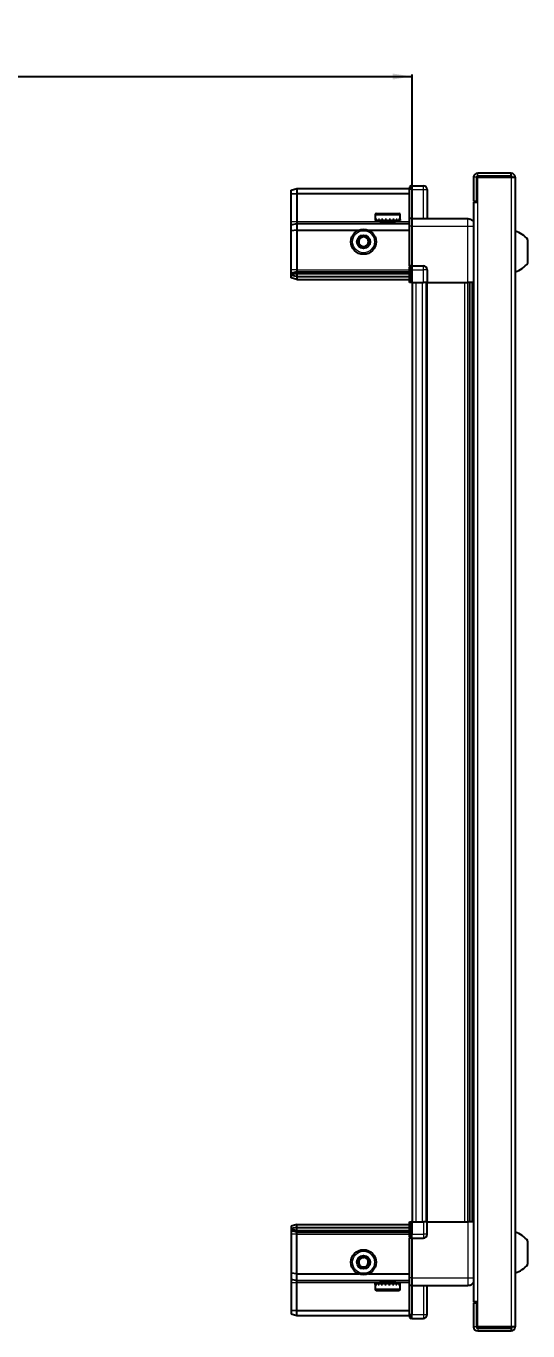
# Model space of a CAD drawing. Header units: millimetres. Extents: x 1014 to 4228, y -1921 to 1127.
# Drawn here: x 3476 to 3735, y 394 to 1069 of the extents above; entities that cross this region are included whole.
import ezdxf

# ---------------------------------------------------------------- set-up
doc = ezdxf.new("R2010")
doc.units = ezdxf.units.MM
doc.layers.add('FORMAT', color=7, linetype='Continuous')
doc.styles.add('SLDTEXTSTYLE0', font='TXT', dxfattribs={"width": 0.75})
doc.dimstyles.new('SLDDIMSTYLE0', dxfattribs={"dimtxt": 20, "dimasz": 10, "dimexe": 0, "dimexo": 0.0625, "dimgap": 5, "dimtad": 2, "dimdec": 1, "dimrnd": 1e-09, "dimzin": 12, "dimdsep": 46, "dimtxsty": 'SLDTEXTSTYLE0', "dimsah": 1, "dimcen": 0.09, "dimadec": 0, "dimazin": 3, "dimtfac": 1, "dimtofl": 0, "dimtmove": 0, "dimatfit": 3, "dimfxl": 0, "dimfrac": 2, "dimtolj": 1, "dimtzin": 12, "dimarcsym": 0})

# ---------------------------------------------------------------- blocks, each defined once
blk = doc.blocks.new('_D_4')
at = {"layer": 'FORMAT'}
for p, q in [((1575.39, 936.58), (1575.39, 1044.07)), ((1575.39, 1043.07), (3675.39, 1043.07)), ((3675.39, 936.58), (3675.39, 1044.07))]:
    blk.add_line(p, q, dxfattribs=at)
for points in [[(1575.39, 1043.07), (1585.39, 1041.53), (1585.39, 1044.61)], [(3675.39, 1043.07), (3665.39, 1044.61), (3665.39, 1041.53)]]:
    blk.add_solid(points, dxfattribs=at)
at = {"layer": 'FORMAT', "insert": (2595.84, 1068.85), "char_height": 20, "attachment_point": 1, "style": 'SLDTEXTSTYLE0'}
blk.add_mtext('2100', dxfattribs=at)

msp = doc.modelspace()

# ---------------------------------------------------------------- linework, layer by layer
at = {"color": 7, "linetype": 'Continuous', "lineweight": 25}
for p, q in [((3726.64, 993.07), (3709.34, 993.07)), ((3726.64, 991.57), (3726.64, 993.07)), ((3674.91, 986.57), (3674.04, 986.07)), ((3674.91, 986.57), (3674.04, 986.07)), ((3674.04, 986.07), (3674.04, 984.57)), ((3675.24, 986.57), (3674.91, 986.57)), ((3675.24, 986.57), (3674.91, 986.57)), ((3675.24, 986.57), (3675.24, 986.57)), ((3675.24, 984.57), (3675.24, 986.57)), ((3675.24, 986.57), (3681.24, 986.57)), ((3707.24, 990.97), (3707.24, 978.57)), ((3708.74, 990.97), (3708.74, 978.57)), ((3709.24, 978.07), (3709.24, 990.97)), ((3709.24, 990.97), (3726.64, 990.97)), ((3726.64, 991.57), (3709.34, 991.57)), ((3726.64, 990.97), (3728.74, 990.97)), ((3728.74, 990.97), (3728.74, 396.17)), ((3612.74, 984.27), (3615.74, 985.07)), ((3612.74, 982.42), (3612.74, 984.27)), ((3612.74, 982.42), (3615.74, 982.57)), ((3612.74, 968.07), (3612.74, 982.42)), ((3615.74, 985.07), (3615.74, 982.57)), ((3615.74, 985.07), (3674.04, 985.07)), ((3615.74, 982.57), (3615.74, 968.07)), ((3615.74, 982.57), (3674.04, 982.57)), ((3674.04, 969.77), (3674.04, 984.57)), ((3675.24, 984.57), (3675.24, 969.77)), ((3683.24, 984.57), (3683.24, 969.57)), ((3657.04, 972.27), (3668.44, 972.27)), ((3707.14, 978.07), (3707.14, 409.07)), ((3707.14, 978.07), (3709.24, 978.07)), ((3707.24, 978.57), (3708.74, 978.57)), ((3612.74, 966.27), (3612.74, 968.07)), ((3612.74, 966.27), (3615.74, 967.07)), ((3612.74, 963.24), (3612.74, 966.27)), ((3615.74, 968.07), (3615.74, 967.07)), ((3615.74, 967.07), (3615.74, 963.57)), ((3615.74, 967.07), (3674.04, 967.07)), ((3656.24, 971.47), (3656.24, 968.57)), ((3656.24, 968.57), (3656.28, 968.57)), ((3656.4, 969.07), (3656.28, 969.07)), ((3656.28, 969.07), (3656.28, 968.57)), ((3656.28, 968.57), (3656.4, 968.57)), ((3656.4, 969.07), (3656.4, 968.57)), ((3656.4, 968.57), (3656.81, 968.57)), ((3657.15, 969.07), (3656.81, 969.07)), ((3656.81, 969.07), (3656.81, 968.57)), ((3656.81, 968.57), (3657.15, 968.57)), ((3657.15, 969.07), (3657.15, 968.57)), ((3657.15, 968.57), (3657.92, 968.57)), ((3658.45, 969.07), (3657.92, 969.07)), ((3657.92, 969.07), (3657.92, 968.57)), ((3657.92, 968.57), (3658.45, 968.57)), ((3658.34, 968.57), (3658.34, 968.47)), ((3658.34, 968.47), (3667.14, 968.47)), ((3658.45, 969.07), (3658.45, 968.57)), ((3658.45, 968.57), (3659.51, 968.57)), ((3658.74, 968.07), (3659.43, 967.59)), ((3658.74, 968.07), (3666.74, 968.07)), ((3659.43, 967.59), (3658.74, 967.1)), ((3658.74, 967.1), (3658.74, 967.07)), ((3658.74, 967.1), (3666.74, 967.1)), ((3659.43, 967.59), (3666.05, 967.59)), ((3660.17, 969.07), (3659.51, 969.07)), ((3659.51, 969.07), (3659.51, 968.57)), ((3659.51, 968.57), (3660.17, 968.57)), ((3660.17, 969.07), (3660.17, 968.57)), ((3660.17, 968.57), (3661.41, 968.57)), ((3662.14, 969.07), (3661.41, 969.07)), ((3661.41, 969.07), (3661.41, 968.57)), ((3661.41, 968.57), (3661.84, 968.57)), ((3661.84, 969.07), (3661.84, 968.57)), ((3662.14, 969.07), (3662.14, 968.57)), ((3662.14, 968.57), (3663.44, 968.57)), ((3664.17, 969.07), (3663.44, 969.07)), ((3663.44, 969.07), (3663.44, 968.57)), ((3663.71, 969.07), (3663.71, 968.57)), ((3663.71, 968.57), (3664.17, 968.57)), ((3664.17, 969.07), (3664.17, 968.57)), ((3664.17, 968.57), (3665.4, 968.57)), ((3666.06, 969.07), (3665.4, 969.07)), ((3665.4, 969.07), (3665.4, 968.57)), ((3665.4, 968.57), (3666.06, 968.57)), ((3666.05, 967.59), (3666.74, 968.07)), ((3666.74, 967.1), (3666.05, 967.59)), ((3666.06, 969.07), (3666.06, 968.57)), ((3666.06, 968.57), (3667.1, 968.57)), ((3666.74, 967.07), (3666.74, 967.1)), ((3667.62, 969.07), (3667.1, 969.07)), ((3667.1, 969.07), (3667.1, 968.57)), ((3667.1, 968.57), (3667.62, 968.57)), ((3667.14, 968.47), (3667.14, 968.57)), ((3667.62, 969.07), (3667.62, 968.57)), ((3667.62, 968.57), (3668.38, 968.57)), ((3668.71, 969.07), (3668.38, 969.07)), ((3668.38, 969.07), (3668.38, 968.57)), ((3668.38, 968.57), (3668.71, 968.57)), ((3668.71, 969.07), (3668.71, 968.57)), ((3668.71, 968.57), (3669.11, 968.57)), ((3669.22, 969.07), (3669.11, 969.07)), ((3669.11, 969.07), (3669.11, 968.57)), ((3669.11, 968.57), (3669.22, 968.57)), ((3669.22, 969.07), (3669.22, 968.57)), ((3669.22, 968.57), (3669.24, 968.57)), ((3669.24, 968.57), (3669.24, 971.47)), ((3674.04, 969.57), (3674.04, 969.77)), ((3675.24, 969.57), (3674.04, 969.57)), ((3674.04, 965.57), (3674.04, 969.57)), ((3674.04, 945.27), (3674.04, 965.57)), ((3675.24, 969.77), (3675.24, 969.57)), ((3675.24, 969.57), (3675.24, 965.57)), ((3675.24, 969.57), (3704.24, 969.57)), ((3675.24, 965.57), (3675.24, 945.27)), ((3615.74, 963.57), (3612.74, 963.24)), ((3612.74, 943.07), (3612.74, 963.24)), ((3615.74, 963.57), (3615.74, 943.07)), ((3615.74, 963.57), (3647.74, 963.57)), ((3652.74, 963.57), (3674.04, 963.57)), ((3735.34, 946.57), (3735.34, 958.57)), ((3674.04, 945.07), (3674.04, 945.27)), ((3675.24, 945.27), (3675.24, 945.07)), ((3612.74, 941.27), (3612.74, 943.07)), ((3615.74, 942.07), (3612.74, 941.27)), ((3612.74, 940.53), (3612.74, 941.27)), ((3615.74, 941.07), (3612.74, 940.53)), ((3612.74, 940.03), (3612.74, 940.53)), ((3612.74, 938.87), (3612.74, 940.03)), ((3615.74, 939.57), (3612.74, 940.03)), ((3615.74, 938.07), (3612.74, 938.87)), ((3615.74, 943.07), (3615.74, 942.07)), ((3615.74, 942.07), (3615.74, 941.07)), ((3615.74, 942.07), (3674.04, 942.07)), ((3615.74, 941.07), (3674.04, 941.07)), ((3615.74, 941.07), (3615.74, 939.57)), ((3615.74, 939.57), (3674.04, 939.57)), ((3615.74, 939.57), (3615.74, 938.07)), ((3675.24, 945.07), (3674.04, 945.07)), ((3674.04, 945.07), (3674.04, 944.39)), ((3674.04, 936.57), (3674.04, 944.39)), ((3674.91, 943.07), (3674.91, 936.57)), ((3675.24, 943.07), (3675.24, 945.07)), ((3675.24, 943.07), (3675.24, 945.07)), ((3675.24, 945.07), (3681.24, 945.07)), ((3675.24, 943.07), (3675.24, 936.57)), ((3683.24, 943.07), (3683.24, 936.57)), ((3615.74, 938.07), (3674.04, 938.07)), ((3674.91, 936.57), (3674.04, 936.57)), ((3675.24, 936.57), (3674.91, 936.57)), ((3675.24, 936.57), (3681.24, 936.57)), ((3675.39, 936.57), (3675.39, 450.57)), ((3683.24, 936.57), (3681.24, 936.57)), ((3682.59, 936.57), (3682.59, 450.57)), ((3683.24, 936.57), (3704.24, 936.57)), ((3705.27, 450.57), (3705.27, 936.57)), ((3705.3, 450.57), (3705.3, 936.57)), ((3707.09, 936.57), (3707.09, 450.57)), ((3615.74, 449.07), (3612.74, 448.27)), ((3612.74, 448.27), (3612.74, 447.12)), ((3615.74, 447.57), (3612.74, 447.12)), ((3612.74, 447.12), (3612.74, 446.62)), ((3615.74, 446.07), (3612.74, 446.62)), ((3612.74, 446.62), (3612.74, 445.87)), ((3615.74, 445.07), (3612.74, 445.87)), ((3612.74, 445.87), (3612.74, 444.07)), ((3615.74, 447.57), (3615.74, 449.07)), ((3615.74, 449.07), (3674.04, 449.07)), ((3615.74, 446.07), (3615.74, 447.57)), ((3615.74, 447.57), (3674.04, 447.57)), ((3615.74, 446.07), (3674.04, 446.07)), ((3615.74, 445.07), (3615.74, 446.07)), ((3674.04, 442.75), (3674.04, 450.57)), ((3674.04, 450.57), (3674.91, 450.57)), ((3674.91, 450.57), (3674.91, 450.57)), ((3674.91, 450.57), (3674.91, 444.07)), ((3675.24, 450.57), (3674.91, 450.57)), ((3675.24, 450.57), (3675.24, 444.07)), ((3675.24, 450.57), (3675.24, 450.57)), ((3675.24, 450.57), (3675.24, 444.07)), ((3675.24, 450.57), (3681.24, 450.57)), ((3683.24, 450.57), (3681.24, 450.57)), ((3683.24, 444.07), (3683.24, 450.57)), ((3683.24, 450.57), (3704.24, 450.57)), ((3612.74, 444.07), (3612.74, 423.9)), ((3615.74, 445.07), (3674.04, 445.07)), ((3615.74, 444.07), (3615.74, 445.07)), ((3615.74, 423.57), (3615.74, 444.07)), ((3674.04, 442.75), (3674.04, 442.07)), ((3675.24, 442.07), (3674.04, 442.07)), ((3674.04, 441.87), (3674.04, 442.07)), ((3674.04, 421.57), (3674.04, 441.87)), ((3675.24, 442.07), (3675.24, 444.07)), ((3675.24, 442.07), (3675.24, 441.87)), ((3675.24, 442.07), (3681.24, 442.07)), ((3675.24, 441.87), (3675.24, 421.57)), ((3735.34, 428.57), (3735.34, 440.57)), ((3615.74, 423.57), (3612.74, 423.9)), ((3612.74, 423.9), (3612.74, 420.87)), ((3612.74, 420.87), (3615.74, 420.07)), ((3612.74, 420.87), (3612.74, 419.07)), ((3612.74, 419.07), (3612.74, 404.73)), ((3615.74, 423.57), (3647.74, 423.57)), ((3615.74, 420.07), (3615.74, 423.57)), ((3615.74, 420.07), (3674.04, 420.07)), ((3615.74, 419.07), (3615.74, 420.07)), ((3615.74, 404.57), (3615.74, 419.07)), ((3652.74, 423.57), (3674.04, 423.57)), ((3656.24, 418.57), (3656.24, 415.67)), ((3656.26, 418.57), (3656.24, 418.57)), ((3656.26, 418.07), (3656.26, 418.57)), ((3656.36, 418.57), (3656.26, 418.57)), ((3656.36, 418.07), (3656.36, 418.57)), ((3656.73, 418.57), (3656.36, 418.57)), ((3656.73, 418.07), (3656.73, 418.57)), ((3657.05, 418.57), (3656.73, 418.57)), ((3657.05, 418.07), (3657.05, 418.57)), ((3657.79, 418.57), (3657.05, 418.57)), ((3657.79, 418.07), (3657.79, 418.57)), ((3658.3, 418.57), (3657.79, 418.57)), ((3658.3, 418.07), (3658.3, 418.57)), ((3659.33, 418.57), (3658.3, 418.57)), ((3658.34, 418.67), (3658.34, 418.57)), ((3667.14, 418.67), (3658.34, 418.67)), ((3658.74, 420.07), (3658.74, 420.04)), ((3658.74, 420.04), (3659.43, 419.55)), ((3666.74, 420.04), (3658.74, 420.04)), ((3659.43, 419.55), (3658.74, 419.07)), ((3666.74, 419.07), (3658.74, 419.07)), ((3659.33, 418.07), (3659.33, 418.57)), ((3659.98, 418.57), (3659.33, 418.57)), ((3666.05, 419.55), (3659.43, 419.55)), ((3659.98, 418.07), (3659.98, 418.57)), ((3661.21, 418.57), (3659.98, 418.57)), ((3661.21, 418.07), (3661.21, 418.57)), ((3661.71, 418.57), (3661.21, 418.57)), ((3661.71, 418.07), (3661.71, 418.57)), ((3661.94, 418.07), (3661.94, 418.57)), ((3663.24, 418.57), (3661.94, 418.57)), ((3663.24, 418.07), (3663.24, 418.57)), ((3663.57, 418.07), (3663.57, 418.57)), ((3663.97, 418.57), (3663.57, 418.57)), ((3663.97, 418.07), (3663.97, 418.57)), ((3665.22, 418.57), (3663.97, 418.57)), ((3665.22, 418.07), (3665.22, 418.57)), ((3665.88, 418.57), (3665.22, 418.57)), ((3665.88, 418.07), (3665.88, 418.57)), ((3666.95, 418.57), (3665.88, 418.57)), ((3666.05, 419.55), (3666.74, 420.04)), ((3666.74, 419.07), (3666.05, 419.55)), ((3666.74, 420.04), (3666.74, 420.07)), ((3666.95, 418.07), (3666.95, 418.57)), ((3667.49, 418.57), (3666.95, 418.57)), ((3667.14, 418.57), (3667.14, 418.67)), ((3667.49, 418.07), (3667.49, 418.57)), ((3668.28, 418.57), (3667.49, 418.57)), ((3668.28, 418.07), (3668.28, 418.57)), ((3668.63, 418.57), (3668.28, 418.57)), ((3668.63, 418.07), (3668.63, 418.57)), ((3669.06, 418.57), (3668.63, 418.57)), ((3669.06, 418.07), (3669.06, 418.57)), ((3669.19, 418.57), (3669.06, 418.57)), ((3669.19, 418.07), (3669.19, 418.57)), ((3669.24, 418.57), (3669.19, 418.57)), ((3669.24, 415.67), (3669.24, 418.57)), ((3674.04, 417.57), (3674.04, 421.57)), ((3675.24, 421.57), (3675.24, 417.57)), ((3656.26, 418.07), (3656.36, 418.07)), ((3656.73, 418.07), (3657.05, 418.07)), ((3668.44, 414.87), (3657.04, 414.87)), ((3657.79, 418.07), (3658.3, 418.07)), ((3659.33, 418.07), (3659.98, 418.07)), ((3661.21, 418.07), (3661.94, 418.07)), ((3663.24, 418.07), (3663.97, 418.07)), ((3665.22, 418.07), (3665.88, 418.07)), ((3666.95, 418.07), (3667.49, 418.07)), ((3668.28, 418.07), (3668.63, 418.07)), ((3669.06, 418.07), (3669.19, 418.07)), ((3675.24, 417.57), (3674.04, 417.57)), ((3674.04, 417.37), (3674.04, 417.57)), ((3674.04, 402.57), (3674.04, 417.37)), ((3675.24, 417.57), (3675.24, 417.37)), ((3675.24, 417.57), (3704.24, 417.57)), ((3675.24, 417.37), (3675.24, 402.57)), ((3675.24, 417.37), (3675.24, 402.57)), ((3683.24, 402.57), (3683.24, 417.57)), ((3709.24, 409.07), (3707.14, 409.07)), ((3707.24, 408.57), (3708.74, 408.57)), ((3707.24, 408.57), (3707.24, 396.17)), ((3708.74, 408.57), (3708.74, 396.17)), ((3709.24, 396.17), (3709.24, 409.07)), ((3612.74, 404.73), (3615.74, 404.57)), ((3612.74, 404.73), (3612.74, 402.87)), ((3612.74, 402.87), (3615.74, 402.07)), ((3615.74, 404.57), (3674.04, 404.57)), ((3615.74, 402.07), (3615.74, 404.57)), ((3615.74, 402.07), (3674.04, 402.07)), ((3674.04, 402.57), (3674.04, 401.07)), ((3674.04, 401.07), (3674.91, 400.57)), ((3675.24, 400.57), (3674.91, 400.57)), ((3675.24, 400.57), (3675.24, 402.57)), ((3675.24, 400.57), (3681.24, 400.57)), ((3726.64, 396.17), (3709.24, 396.17)), ((3709.34, 395.57), (3726.64, 395.57)), ((3709.34, 394.07), (3726.64, 394.07)), ((3728.74, 396.17), (3726.64, 396.17)), ((3726.64, 395.57), (3726.64, 394.07))]:
    msp.add_line(p, q, dxfattribs=at)
at = {"color": 8, "linetype": 'Continuous', "lineweight": 18}
for p, q in [((3709.34, 991.57), (3709.34, 993.07)), ((3681.24, 984.57), (3681.24, 986.57)), ((3708.74, 990.97), (3707.24, 990.97)), ((3726.64, 990.97), (3726.64, 396.17)), ((3675.24, 984.57), (3674.04, 984.57)), ((3675.24, 984.57), (3681.24, 984.57)), ((3681.24, 969.57), (3681.24, 984.57)), ((3681.24, 984.57), (3683.24, 984.57)), ((3709.24, 978.07), (3709.24, 409.07)), ((3612.74, 968.07), (3615.74, 968.07)), ((3615.74, 968.07), (3658.74, 968.07)), ((3656.24, 971.47), (3669.24, 971.47)), ((3666.74, 968.07), (3674.04, 968.07)), ((3674.04, 969.77), (3675.24, 969.77)), ((3675.24, 965.57), (3674.04, 965.57)), ((3675.24, 965.57), (3704.24, 965.57)), ((3704.24, 936.57), (3704.24, 965.57)), ((3674.04, 945.27), (3675.24, 945.27)), ((3615.74, 943.07), (3612.74, 943.07)), ((3615.74, 943.07), (3674.04, 943.07)), ((3675.24, 943.07), (3674.91, 943.07)), ((3675.24, 943.07), (3681.24, 943.07)), ((3681.24, 943.07), (3681.24, 945.07)), ((3681.24, 936.57), (3681.24, 943.07)), ((3683.24, 943.07), (3681.24, 943.07)), ((3677.39, 936.57), (3677.39, 450.57)), ((3680.59, 936.57), (3680.59, 450.57)), ((3683.24, 936.57), (3683.24, 450.57)), ((3702.65, 450.57), (3702.65, 936.57)), ((3704.06, 936.57), (3704.06, 450.57)), ((3706.51, 450.57), (3706.51, 936.57)), ((3675.24, 450.57), (3674.91, 450.57)), ((3681.24, 450.57), (3681.24, 444.07)), ((3704.24, 450.57), (3704.24, 421.57)), ((3615.74, 444.07), (3612.74, 444.07)), ((3615.74, 444.07), (3674.04, 444.07)), ((3675.24, 441.87), (3674.04, 441.87)), ((3675.24, 444.07), (3674.91, 444.07)), ((3675.24, 444.07), (3681.24, 444.07)), ((3683.24, 444.07), (3681.24, 444.07)), ((3681.24, 444.07), (3681.24, 442.07)), ((3612.74, 419.07), (3615.74, 419.07)), ((3615.74, 419.07), (3658.74, 419.07)), ((3666.74, 419.07), (3674.04, 419.07)), ((3675.24, 421.57), (3674.04, 421.57)), ((3675.24, 421.57), (3704.24, 421.57)), ((3669.24, 415.67), (3656.24, 415.67)), ((3675.24, 417.37), (3674.04, 417.37)), ((3681.24, 417.57), (3681.24, 402.57)), ((3675.24, 402.57), (3674.04, 402.57)), ((3675.24, 402.57), (3681.24, 402.57)), ((3681.24, 402.57), (3683.24, 402.57)), ((3681.24, 402.57), (3681.24, 400.57)), ((3708.74, 396.17), (3707.24, 396.17)), ((3709.34, 395.57), (3709.34, 394.07))]:
    msp.add_line(p, q, dxfattribs=at)
at = {"color": 7, "linetype": 'Continuous', "lineweight": 25}
for centre, radius in [((3650.24, 957.57), 6.5), ((3650.24, 957.57), 3.46), ((3650.24, 429.57), 6.5), ((3650.24, 429.57), 3.46)]:
    msp.add_circle(centre, radius, dxfattribs=at)
at = {"color": 8, "linetype": 'Continuous', "lineweight": 18}
for centre in [(3650.24, 957.57), (3650.24, 429.57)]:
    msp.add_circle(centre, 5.7, dxfattribs=at)
at = {"color": 7, "linetype": 'Continuous', "lineweight": 25}
for centre, radius, start, end in [((3709.34, 990.97), 2.1, 90, 180), ((3726.64, 990.97), 2.1, 0, 90), ((3681.24, 984.57), 2, 360, 90), ((3709.34, 990.97), 0.6, 90, 180), ((3726.64, 990.97), 0.6, 0, 90), ((3657.04, 971.47), 0.8, 90, 180), ((3668.44, 971.47), 0.8, 0, 90), ((3658.34, 968.07), 0.4, 0, 90), ((3667.14, 968.07), 0.4, 90, 180), ((3650.24, 957.57), 2.5, 120.74103, 180.74103), ((3650.24, 957.57), 2.5, 60.74103, 120.74103), ((3650.24, 957.57), 2.5, 0.74103, 60.74103), ((3725.72, 951.55), 11.91, 36.1266, 75.29965), ((3650.24, 957.57), 2.5, 180.74103, 240.74103), ((3650.24, 957.57), 2.5, 240.74103, 300.74103), ((3650.24, 957.57), 2.5, 300.74103, 0.74103), ((3725.72, 953.6), 11.91, 284.70035, 323.8734), ((3681.24, 943.07), 2, 0, 90), ((3681.24, 444.07), 2, 270, 0), ((3725.72, 433.55), 11.91, 36.1266, 75.29965), ((3650.24, 429.57), 2.5, 95.91157, 155.91157), ((3650.24, 429.57), 2.5, 35.91157, 95.91157), ((3650.24, 429.57), 2.5, 155.91157, 215.91157), ((3650.24, 429.57), 2.5, 215.91157, 275.91157), ((3650.24, 429.57), 2.5, 275.91157, 335.91157), ((3650.24, 429.57), 2.5, 335.91157, 35.91157), ((3725.72, 435.6), 11.91, 284.70035, 323.8734), ((3658.34, 419.07), 0.4, 270, 360), ((3667.14, 419.07), 0.4, 180, 270), ((3657.04, 415.67), 0.8, 180, 270), ((3668.44, 415.67), 0.8, 270, 360), ((3681.24, 402.57), 2, 270, 0), ((3709.34, 396.17), 2.1, 180, 270), ((3709.34, 396.17), 0.6, 180, 270), ((3726.64, 396.17), 2.1, 270, 0), ((3726.64, 396.17), 0.6, 270, 0)]:
    msp.add_arc(centre, radius, start, end, dxfattribs=at)
for centre, start_param, end_param in [((3671.45, 943.07), 0, 0.722734), ((3671.45, 444.07), 5.560451, 6.283185)]:
    msp.add_ellipse(centre, major_axis=(3.46, 0), ratio=0.57735, start_param=start_param, end_param=end_param, dxfattribs=at)
for points, knots in [([(3704.24, 969.57), (3704.68, 969.52), (3705.36, 969.45), (3706.18, 969.01), (3706.73, 968.58), (3707.01, 968.2), (3707.14, 968.02)], [0, 0, 0, 0, 0.384298, 0.591173, 0.802437, 1, 1, 1, 1]), ([(3647.73, 958.98), (3648.17, 959.25), (3649, 959.74), (3649.82, 960.23), (3650.21, 960.46)], [0, 0, 0, 0, 0.534686, 1, 1, 1, 1]), ([(3647.76, 956.1), (3647.76, 956.22), (3647.75, 956.82), (3647.74, 957.81), (3647.73, 958.64), (3647.73, 958.98)], [0, 0, 0, 0, 0.133125, 0.637099, 1, 1, 1, 1]), ([(3650.21, 960.46), (3650.66, 960.21), (3651.5, 959.73), (3652.34, 959.26), (3652.73, 959.05)], [0, 0, 0, 0, 0.5346859, 1, 1, 1, 1]), ([(3652.73, 959.05), (3652.73, 958.7), (3652.74, 957.88), (3652.75, 956.88), (3652.76, 956.29), (3652.76, 956.16)], [0, 0, 0, 0, 0.362901, 0.866875, 1, 1, 1, 1]), ([(3650.28, 954.68), (3649.83, 954.94), (3648.99, 955.41), (3648.15, 955.88), (3647.76, 956.1)], [0, 0, 0, 0, 0.534686, 1, 1, 1, 1]), ([(3652.76, 956.16), (3652.32, 955.9), (3651.49, 955.4), (3650.67, 954.91), (3650.28, 954.68)], [0, 0, 0, 0, 0.534686, 1, 1, 1, 1]), ([(3707.09, 936.57), (3707.06, 936.57), (3706.84, 936.57), (3706.12, 936.57), (3705.16, 936.57), (3704.5, 936.57), (3704.24, 936.57)], [0, 0, 0, 0, 0.0717073, 0.4209791, 0.7702508, 1, 1, 1, 1]), ([(3707.09, 450.57), (3707.06, 450.57), (3706.84, 450.57), (3706.12, 450.57), (3705.16, 450.57), (3704.5, 450.57), (3704.24, 450.57)], [0, 0, 0, 0, 0.071707, 0.420979, 0.770251, 1, 1, 1, 1]), ([(3648.55, 431.91), (3648.89, 431.94), (3649.71, 432.03), (3650.7, 432.13), (3651.3, 432.19), (3651.42, 432.21)], [0, 0, 0, 0, 0.362901, 0.866875, 1, 1, 1, 1]), ([(3651.42, 432.21), (3651.73, 431.79), (3652.29, 431.01), (3652.85, 430.23), (3653.12, 429.87)], [0, 0, 0, 0, 0.534686, 1, 1, 1, 1]), ([(3647.37, 429.27), (3647.58, 429.74), (3647.98, 430.63), (3648.37, 431.5), (3648.55, 431.91)], [0, 0, 0, 0, 0.534686, 1, 1, 1, 1]), ([(3649.07, 426.94), (3648.76, 427.35), (3648.2, 428.13), (3647.63, 428.91), (3647.37, 429.27)], [0, 0, 0, 0, 0.534686, 1, 1, 1, 1]), ([(3651.94, 427.23), (3651.81, 427.22), (3651.22, 427.16), (3650.23, 427.06), (3649.41, 426.97), (3649.07, 426.94)], [0, 0, 0, 0, 0.133125, 0.637099, 1, 1, 1, 1]), ([(3653.12, 429.87), (3652.91, 429.4), (3652.51, 428.52), (3652.12, 427.64), (3651.94, 427.23)], [0, 0, 0, 0, 0.5346859, 1, 1, 1, 1]), ([(3704.24, 417.57), (3704.68, 417.62), (3705.36, 417.69), (3706.18, 418.13), (3706.73, 418.56), (3707.01, 418.94), (3707.14, 419.12)], [0, 0, 0, 0, 0.384298, 0.591173, 0.802437, 1, 1, 1, 1])]:
    msp.add_open_spline(points, degree=3, knots=knots, dxfattribs=at)
at = {"color": 8, "linetype": 'Continuous', "lineweight": 18}
for points in [[(3704.24, 965.57), (3704.24, 966.1), (3704.24, 967.14), (3704.24, 968.47), (3704.24, 969.39), (3704.24, 969.51), (3704.24, 969.57)], [(3704.24, 421.57), (3704.24, 421.05), (3704.24, 420), (3704.24, 418.68), (3704.24, 417.75), (3704.24, 417.63), (3704.24, 417.57)]]:
    msp.add_open_spline(points, degree=3, dxfattribs=at)
for points, knots in [([(3704.24, 965.57), (3704.68, 965.57), (3705.36, 965.57), (3706.18, 965.57), (3706.73, 965.57), (3707.01, 965.57), (3707.14, 965.57)], [0, 0, 0, 0, 0.384298, 0.591173, 0.802437, 1, 1, 1, 1]), ([(3704.24, 421.57), (3704.68, 421.57), (3705.36, 421.57), (3706.18, 421.57), (3706.73, 421.57), (3707.01, 421.57), (3707.14, 421.57)], [0, 0, 0, 0, 0.3842982, 0.5911726, 0.8024372, 1, 1, 1, 1])]:
    msp.add_open_spline(points, degree=3, knots=knots, dxfattribs=at)

# ---------------------------------------------------------------- dimensions: what is measured, and where the dimension line sits
at = {"layer": 'FORMAT'}
dim = msp.add_linear_dim(base=(3675.39, 1043.07), p1=(1575.39, 936.57), p2=(3675.39, 936.57), angle=0, dimstyle='SLDDIMSTYLE0', dxfattribs=at)
dim.commit()
dim.dimension.update_dxf_attribs({"geometry": '_D_4', "text_midpoint": (2625.39, 1043.07), "dimtype": 160})

doc.saveas('drawing.dxf')
